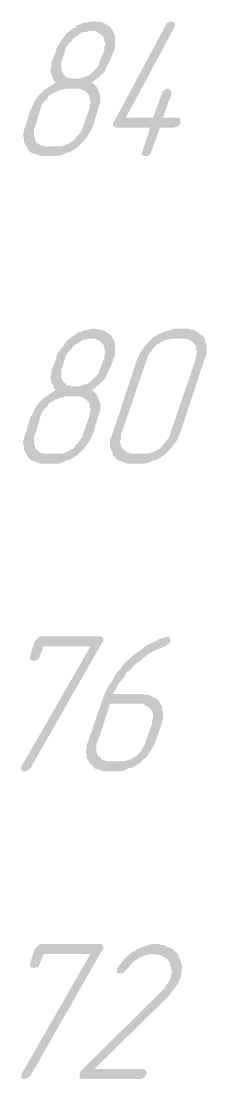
# Model space of a CAD drawing. Extents: x 260 to 1101, y 70 to 664.
# Drawn here: x 1054.18 to 1059.01, y 525.03 to 552.53 of the extents above; entities that cross this region are included whole.
import ezdxf

# ---------------------------------------------------------------- set-up
doc = ezdxf.new("R2010")
doc.units = 0
doc.header["$MEASUREMENT"] = 0
doc.layers.add('PDF _Сплошная заливка', color=7, linetype='CONTINUOUS')

msp = doc.modelspace()

# ---------------------------------------------------------------- hatches: boundary and pattern name
at = {"layer": 'PDF _Сплошная заливка', "transparency": 33554559}
h = msp.add_hatch(color=256, dxfattribs=at)
h.paths.add_polyline_path([(1056.01, 552.279), (1055.959, 552.279), (1055.934, 552.279), (1055.883, 552.254), (1055.807, 552.254), (1055.756, 552.229), (1055.68, 552.178), (1055.604, 552.127), (1055.579, 552.127), (1055.579, 552.101), (1055.528, 552.076), (1055.502, 552.025), (1055.452, 551.975), (1055.401, 551.924), (1055.35, 551.847), (1055.325, 551.771), (1055.249, 551.517), (1055.249, 551.517), (1055.223, 551.492), (1055.223, 551.441), (1055.223, 551.39), (1055.223, 551.34), (1055.223, 551.289), (1055.249, 551.212), (1055.274, 551.162), (1055.274, 551.162), (1055.299, 551.136), (1055.325, 551.111), (1055.35, 551.086), (1055.375, 551.06), (1055.452, 551.06), (1055.502, 551.035), (1055.579, 551.035), (1055.604, 551.035), (1055.655, 551.035), (1055.706, 551.035), (1055.756, 551.06), (1055.833, 551.086), (1055.909, 551.111), (1055.985, 551.162), (1055.985, 551.162), (1056.01, 551.187), (1056.036, 551.212), (1056.086, 551.263), (1056.137, 551.314), (1056.188, 551.365), (1056.213, 551.441), (1056.239, 551.517), (1056.34, 551.771), (1056.34, 551.771), (1056.34, 551.797), (1056.34, 551.847), (1056.366, 551.898), (1056.366, 551.949), (1056.34, 552.025), (1056.34, 552.076), (1056.315, 552.127), (1056.315, 552.127), (1056.29, 552.152), (1056.264, 552.178), (1056.239, 552.203), (1056.188, 552.229), (1056.137, 552.254), (1056.086, 552.279)], flags=0)
h.paths.add_polyline_path([(1055.604, 550.781), (1055.325, 550.781), (1055.299, 550.755), (1055.249, 550.755), (1055.172, 550.73), (1055.122, 550.705), (1055.045, 550.679), (1054.969, 550.628), (1054.944, 550.628), (1054.918, 550.603), (1054.893, 550.577), (1054.868, 550.527), (1054.817, 550.476), (1054.766, 550.425), (1054.715, 550.349), (1054.69, 550.273), (1054.538, 549.765), (1054.512, 549.765), (1054.512, 549.739), (1054.512, 549.689), (1054.512, 549.638), (1054.512, 549.587), (1054.512, 549.536), (1054.538, 549.485), (1054.563, 549.409), (1054.563, 549.409), (1054.588, 549.384), (1054.588, 549.358), (1054.639, 549.358), (1054.665, 549.307), (1054.715, 549.307), (1054.791, 549.282), (1054.868, 549.282), (1055.147, 549.282), (1055.172, 549.282), (1055.249, 549.282), (1055.299, 549.307), (1055.375, 549.333), (1055.426, 549.358), (1055.502, 549.409), (1055.528, 549.409), (1055.553, 549.435), (1055.579, 549.46), (1055.604, 549.511), (1055.655, 549.561), (1055.706, 549.612), (1055.756, 549.689), (1055.782, 549.765), (1055.959, 550.273), (1055.959, 550.273), (1055.959, 550.298), (1055.959, 550.349), (1055.985, 550.4), (1055.985, 550.451), (1055.959, 550.501), (1055.959, 550.577), (1055.934, 550.628), (1055.909, 550.628), (1055.909, 550.654), (1055.883, 550.679), (1055.858, 550.705), (1055.807, 550.73), (1055.756, 550.755), (1055.68, 550.781)], flags=0)
h.paths.add_polyline_path([(1056.137, 552.508), (1056.188, 552.508), (1056.264, 552.508), (1056.34, 552.482), (1056.417, 552.432), (1056.493, 552.381), (1056.518, 552.356), (1056.543, 552.305), (1056.543, 552.305), (1056.569, 552.279), (1056.569, 552.254), (1056.594, 552.229), (1056.594, 552.203), (1056.62, 552.152), (1056.62, 552.101), (1056.62, 552.051), (1056.62, 551.924), (1056.62, 551.847), (1056.594, 551.771), (1056.493, 551.517), (1056.493, 551.517), (1056.493, 551.492), (1056.467, 551.466), (1056.442, 551.416), (1056.417, 551.365), (1056.391, 551.314), (1056.366, 551.238), (1056.315, 551.187), (1056.315, 551.187), (1056.29, 551.162), (1056.264, 551.136), (1056.239, 551.111), (1056.188, 551.06), (1056.137, 551.035), (1056.086, 550.984), (1056.01, 550.933), (1056.036, 550.933), (1056.036, 550.933), (1056.061, 550.908), (1056.086, 550.882), (1056.137, 550.831), (1056.163, 550.781), (1056.188, 550.73), (1056.213, 550.654), (1056.213, 550.654), (1056.213, 550.628), (1056.239, 550.603), (1056.239, 550.552), (1056.239, 550.476), (1056.239, 550.425), (1056.213, 550.349), (1056.188, 550.273), (1056.036, 549.765), (1056.036, 549.765), (1056.036, 549.765), (1056.01, 549.739), (1056.01, 549.714), (1055.985, 549.663), (1055.934, 549.587), (1055.883, 549.511), (1055.807, 549.409), (1055.731, 549.333), (1055.629, 549.231), (1055.629, 549.231), (1055.604, 549.231), (1055.604, 549.231), (1055.579, 549.206), (1055.553, 549.181), (1055.528, 549.181), (1055.452, 549.13), (1055.35, 549.104), (1055.249, 549.054), (1055.147, 549.028), (1055.096, 549.028), (1055.02, 549.028), (1054.741, 549.028), (1054.715, 549.028), (1054.665, 549.028), (1054.614, 549.054), (1054.538, 549.079), (1054.461, 549.104), (1054.385, 549.155), (1054.36, 549.206), (1054.334, 549.231), (1054.334, 549.231), (1054.334, 549.257), (1054.309, 549.282), (1054.284, 549.333), (1054.258, 549.384), (1054.258, 549.46), (1054.233, 549.561), (1054.233, 549.612), (1054.258, 549.663), (1054.258, 549.714), (1054.284, 549.765), (1054.436, 550.273), (1054.461, 550.273), (1054.461, 550.298), (1054.487, 550.349), (1054.512, 550.4), (1054.538, 550.451), (1054.563, 550.501), (1054.614, 550.577), (1054.665, 550.628), (1054.69, 550.654), (1054.715, 550.679), (1054.741, 550.705), (1054.791, 550.755), (1054.842, 550.781), (1054.918, 550.831), (1054.995, 550.882), (1055.071, 550.933), (1055.071, 550.933), (1055.071, 550.959), (1055.045, 550.984), (1055.02, 551.009), (1055.02, 551.06), (1054.995, 551.086), (1054.969, 551.136), (1054.969, 551.187), (1054.969, 551.187), (1054.944, 551.212), (1054.944, 551.238), (1054.944, 551.289), (1054.969, 551.34), (1054.969, 551.39), (1054.969, 551.466), (1054.995, 551.517), (1055.096, 551.771), (1055.096, 551.771), (1055.096, 551.797), (1055.096, 551.797), (1055.096, 551.822), (1055.122, 551.873), (1055.172, 551.949), (1055.223, 552.025), (1055.299, 552.127), (1055.375, 552.229), (1055.477, 552.305), (1055.477, 552.305), (1055.502, 552.33), (1055.528, 552.356), (1055.579, 552.356), (1055.604, 552.406), (1055.655, 552.432), (1055.731, 552.457), (1055.782, 552.482), (1055.934, 552.508), (1056.01, 552.533), (1056.112, 552.533)], flags=0)
for points in [[(1058.118, 552.508), (1058.143, 552.508), (1058.168, 552.482), (1058.168, 552.482), (1058.168, 552.457), (1058.194, 552.432), (1058.168, 552.406), (1058.168, 552.381), (1056.899, 550.019), (1057.61, 550.019), (1057.838, 550.654), (1057.838, 550.654), (1057.838, 550.679), (1057.864, 550.705), (1057.889, 550.73), (1057.889, 550.73), (1057.915, 550.73), (1057.94, 550.755), (1057.965, 550.781), (1057.991, 550.781), (1058.016, 550.781), (1058.016, 550.781), (1058.042, 550.755), (1058.067, 550.73), (1058.067, 550.73), (1058.092, 550.705), (1058.092, 550.679), (1058.092, 550.654), (1057.864, 550.019), (1058.27, 550.019), (1058.27, 550.019), (1058.295, 550.019), (1058.321, 549.993), (1058.321, 549.968), (1058.321, 549.968), (1058.321, 549.917), (1058.321, 549.892), (1058.321, 549.892), (1058.321, 549.866), (1058.295, 549.841), (1058.27, 549.816), (1058.27, 549.816), (1058.245, 549.79), (1058.194, 549.79), (1058.168, 549.765), (1057.788, 549.765), (1057.559, 549.13), (1057.559, 549.13), (1057.559, 549.104), (1057.534, 549.079), (1057.508, 549.054), (1057.483, 549.054), (1057.483, 549.028), (1057.432, 549.028), (1057.407, 549.028), (1057.407, 549.028), (1057.381, 549.028), (1057.356, 549.028), (1057.331, 549.054), (1057.331, 549.054), (1057.305, 549.079), (1057.305, 549.104), (1057.331, 549.13), (1057.534, 549.765), (1056.645, 549.765), (1056.62, 549.79), (1056.594, 549.79), (1056.569, 549.816), (1056.569, 549.816), (1056.569, 549.841), (1056.569, 549.866), (1056.569, 549.892), (1056.594, 549.917), (1057.94, 552.432), (1057.94, 552.432), (1057.965, 552.457), (1057.965, 552.482), (1058.016, 552.508), (1058.092, 552.533), (1058.092, 552.533)], [(1056.264, 536.531), (1056.29, 536.506), (1056.315, 536.481), (1056.315, 536.481), (1056.315, 536.481), (1056.315, 536.455), (1056.315, 536.404), (1056.29, 536.379), (1054.436, 533.128), (1054.436, 533.102), (1054.411, 533.102), (1054.385, 533.077), (1054.36, 533.052), (1054.284, 533.026), (1054.284, 533.026), (1054.258, 533.026), (1054.233, 533.026), (1054.207, 533.052), (1054.182, 533.052), (1054.182, 533.077), (1054.182, 533.102), (1054.182, 533.153), (1054.207, 533.178), (1055.985, 536.277), (1054.766, 536.277), (1054.665, 536.023), (1054.665, 536.023), (1054.665, 535.998), (1054.639, 535.972), (1054.614, 535.922), (1054.588, 535.922), (1054.563, 535.922), (1054.538, 535.896), (1054.512, 535.896), (1054.487, 535.896), (1054.487, 535.896), (1054.461, 535.922), (1054.436, 535.922), (1054.411, 535.947), (1054.411, 535.947), (1054.411, 535.998), (1054.411, 535.998), (1054.411, 536.023), (1054.538, 536.404), (1054.538, 536.404), (1054.563, 536.404), (1054.563, 536.43), (1054.588, 536.455), (1054.614, 536.481), (1054.639, 536.506), (1054.665, 536.531), (1054.715, 536.531), (1056.239, 536.531)], [(1056.264, 528.53), (1056.29, 528.505), (1056.315, 528.48), (1056.315, 528.48), (1056.315, 528.48), (1056.315, 528.454), (1056.315, 528.403), (1056.29, 528.378), (1054.436, 525.127), (1054.436, 525.101), (1054.411, 525.101), (1054.385, 525.076), (1054.36, 525.051), (1054.284, 525.025), (1054.284, 525.025), (1054.258, 525.025), (1054.233, 525.025), (1054.207, 525.051), (1054.182, 525.051), (1054.182, 525.076), (1054.182, 525.101), (1054.182, 525.152), (1054.207, 525.177), (1055.985, 528.276), (1054.766, 528.276), (1054.665, 528.022), (1054.665, 528.022), (1054.665, 527.997), (1054.639, 527.972), (1054.614, 527.921), (1054.588, 527.921), (1054.563, 527.921), (1054.538, 527.921), (1054.512, 527.895), (1054.487, 527.895), (1054.487, 527.921), (1054.461, 527.921), (1054.436, 527.921), (1054.411, 527.946), (1054.411, 527.946), (1054.411, 527.997), (1054.411, 527.997), (1054.411, 528.022), (1054.538, 528.403), (1054.538, 528.403), (1054.563, 528.403), (1054.563, 528.429), (1054.588, 528.454), (1054.614, 528.48), (1054.639, 528.505), (1054.665, 528.53), (1054.715, 528.53), (1056.239, 528.53)], [(1057.737, 528.53), (1057.762, 528.53), (1057.813, 528.505), (1057.889, 528.505), (1057.965, 528.454), (1058.067, 528.429), (1058.118, 528.403), (1058.168, 528.352), (1058.194, 528.327), (1058.245, 528.276), (1058.245, 528.276), (1058.245, 528.276), (1058.27, 528.251), (1058.27, 528.226), (1058.27, 528.2), (1058.295, 528.175), (1058.321, 528.098), (1058.346, 528.022), (1058.372, 527.921), (1058.346, 527.845), (1058.346, 527.794), (1058.346, 527.717), (1058.321, 527.667), (1058.321, 527.667), (1058.321, 527.641), (1058.295, 527.616), (1058.295, 527.591), (1058.27, 527.54), (1058.27, 527.514), (1058.194, 527.413), (1058.194, 527.413), (1058.194, 527.413), (1058.168, 527.387), (1058.143, 527.337), (1058.118, 527.311), (1058.067, 527.26), (1058.042, 527.21), (1057.991, 527.159), (1056.086, 525.279), (1057.381, 525.279), (1057.381, 525.254), (1057.407, 525.254), (1057.432, 525.228), (1057.432, 525.228), (1057.432, 525.203), (1057.458, 525.177), (1057.432, 525.152), (1057.432, 525.152), (1057.432, 525.127), (1057.407, 525.101), (1057.381, 525.051), (1057.381, 525.051), (1057.356, 525.051), (1057.305, 525.025), (1057.28, 525.025), (1055.782, 525.025), (1055.756, 525.025), (1055.731, 525.025), (1055.706, 525.051), (1055.706, 525.076), (1055.706, 525.076), (1055.706, 525.127), (1055.706, 525.152), (1055.706, 525.152), (1055.706, 525.177), (1055.731, 525.203), (1055.731, 525.228), (1057.813, 527.286), (1057.915, 527.387), (1057.965, 527.489), (1057.965, 527.489), (1057.991, 527.489), (1057.991, 527.514), (1058.016, 527.54), (1058.042, 527.591), (1058.067, 527.667), (1058.067, 527.667), (1058.067, 527.667), (1058.067, 527.717), (1058.092, 527.743), (1058.092, 527.819), (1058.092, 527.87), (1058.067, 527.946), (1058.042, 528.022), (1058.042, 528.048), (1058.016, 528.098), (1057.991, 528.098), (1057.991, 528.098), (1057.991, 528.124), (1057.965, 528.149), (1057.94, 528.149), (1057.915, 528.175), (1057.838, 528.226), (1057.838, 528.226), (1057.813, 528.226), (1057.788, 528.226), (1057.762, 528.251), (1057.737, 528.251), (1057.686, 528.251), (1057.61, 528.276), (1057.584, 528.276), (1057.534, 528.276), (1057.508, 528.251), (1057.432, 528.251), (1057.381, 528.226), (1057.305, 528.2), (1057.254, 528.175), (1057.229, 528.175), (1057.229, 528.149), (1057.178, 528.124), (1057.127, 528.098), (1057.077, 528.048), (1057.026, 527.997), (1056.975, 527.921), (1056.899, 527.845), (1056.899, 527.845), (1056.874, 527.819), (1056.848, 527.794), (1056.823, 527.794), (1056.823, 527.794), (1056.823, 527.768), (1056.797, 527.768), (1056.772, 527.768), (1056.747, 527.768), (1056.721, 527.768), (1056.696, 527.768), (1056.67, 527.794), (1056.67, 527.794), (1056.67, 527.819), (1056.67, 527.845), (1056.67, 527.895), (1056.696, 527.921), (1056.696, 527.921), (1056.696, 527.946), (1056.721, 527.946), (1056.721, 527.972), (1056.772, 528.022), (1056.823, 528.098), (1056.899, 528.175), (1056.975, 528.251), (1057.077, 528.327), (1057.178, 528.378), (1057.178, 528.378), (1057.178, 528.403), (1057.204, 528.403), (1057.229, 528.403), (1057.28, 528.429), (1057.331, 528.454), (1057.407, 528.48), (1057.483, 528.505), (1057.584, 528.53), (1057.686, 528.53), (1057.711, 528.53)]]:
    msp.add_hatch(color=256, dxfattribs=at).paths.add_polyline_path(points)
h = msp.add_hatch(color=256, dxfattribs=at)
h.paths.add_polyline_path([(1056.01, 544.278), (1055.959, 544.278), (1055.934, 544.278), (1055.883, 544.253), (1055.807, 544.253), (1055.756, 544.227), (1055.68, 544.177), (1055.604, 544.126), (1055.579, 544.126), (1055.579, 544.101), (1055.528, 544.075), (1055.502, 544.024), (1055.452, 543.974), (1055.401, 543.923), (1055.35, 543.846), (1055.325, 543.77), (1055.249, 543.516), (1055.249, 543.516), (1055.223, 543.491), (1055.223, 543.44), (1055.223, 543.389), (1055.223, 543.339), (1055.223, 543.288), (1055.249, 543.212), (1055.274, 543.161), (1055.274, 543.161), (1055.299, 543.135), (1055.325, 543.11), (1055.35, 543.085), (1055.375, 543.059), (1055.452, 543.059), (1055.502, 543.034), (1055.579, 543.034), (1055.604, 543.034), (1055.655, 543.034), (1055.706, 543.034), (1055.756, 543.059), (1055.833, 543.085), (1055.909, 543.11), (1055.985, 543.161), (1055.985, 543.161), (1056.01, 543.186), (1056.036, 543.212), (1056.086, 543.262), (1056.137, 543.313), (1056.188, 543.364), (1056.213, 543.44), (1056.239, 543.516), (1056.34, 543.77), (1056.34, 543.796), (1056.34, 543.821), (1056.34, 543.846), (1056.366, 543.897), (1056.366, 543.948), (1056.34, 544.024), (1056.34, 544.075), (1056.315, 544.126), (1056.315, 544.126), (1056.29, 544.151), (1056.264, 544.177), (1056.239, 544.202), (1056.188, 544.227), (1056.137, 544.253), (1056.086, 544.278)], flags=0)
h.paths.add_polyline_path([(1055.604, 542.78), (1055.325, 542.78), (1055.299, 542.754), (1055.249, 542.754), (1055.172, 542.729), (1055.122, 542.704), (1055.045, 542.678), (1054.969, 542.627), (1054.944, 542.627), (1054.918, 542.602), (1054.893, 542.577), (1054.868, 542.526), (1054.817, 542.475), (1054.766, 542.424), (1054.715, 542.348), (1054.69, 542.272), (1054.538, 541.764), (1054.512, 541.764), (1054.512, 541.738), (1054.512, 541.687), (1054.512, 541.637), (1054.512, 541.586), (1054.512, 541.535), (1054.538, 541.484), (1054.563, 541.408), (1054.563, 541.408), (1054.588, 541.408), (1054.588, 541.383), (1054.639, 541.357), (1054.665, 541.307), (1054.715, 541.307), (1054.791, 541.281), (1054.868, 541.281), (1055.147, 541.281), (1055.172, 541.281), (1055.249, 541.281), (1055.299, 541.307), (1055.375, 541.332), (1055.426, 541.357), (1055.502, 541.408), (1055.528, 541.408), (1055.553, 541.434), (1055.579, 541.459), (1055.604, 541.51), (1055.655, 541.561), (1055.706, 541.637), (1055.756, 541.687), (1055.782, 541.764), (1055.959, 542.272), (1055.959, 542.272), (1055.959, 542.297), (1055.959, 542.348), (1055.985, 542.399), (1055.985, 542.45), (1055.959, 542.5), (1055.959, 542.577), (1055.934, 542.627), (1055.909, 542.627), (1055.909, 542.653), (1055.883, 542.678), (1055.858, 542.704), (1055.807, 542.729), (1055.756, 542.754), (1055.68, 542.78)], flags=0)
h.paths.add_polyline_path([(1056.137, 544.532), (1056.188, 544.507), (1056.264, 544.507), (1056.34, 544.481), (1056.417, 544.431), (1056.493, 544.38), (1056.518, 544.355), (1056.543, 544.304), (1056.543, 544.304), (1056.569, 544.278), (1056.569, 544.278), (1056.594, 544.227), (1056.594, 544.202), (1056.62, 544.151), (1056.62, 544.101), (1056.62, 544.075), (1056.62, 543.923), (1056.62, 543.846), (1056.594, 543.77), (1056.493, 543.516), (1056.493, 543.516), (1056.493, 543.491), (1056.467, 543.466), (1056.442, 543.415), (1056.417, 543.364), (1056.391, 543.313), (1056.366, 543.237), (1056.315, 543.186), (1056.315, 543.186), (1056.29, 543.161), (1056.264, 543.135), (1056.239, 543.11), (1056.188, 543.059), (1056.137, 543.034), (1056.086, 542.983), (1056.01, 542.932), (1056.036, 542.932), (1056.036, 542.932), (1056.061, 542.907), (1056.086, 542.881), (1056.137, 542.831), (1056.163, 542.78), (1056.188, 542.729), (1056.213, 542.653), (1056.213, 542.653), (1056.213, 542.627), (1056.239, 542.602), (1056.239, 542.551), (1056.239, 542.475), (1056.239, 542.424), (1056.213, 542.348), (1056.188, 542.272), (1056.036, 541.764), (1056.036, 541.764), (1056.036, 541.764), (1056.01, 541.738), (1056.01, 541.713), (1055.985, 541.662), (1055.934, 541.586), (1055.883, 541.51), (1055.807, 541.408), (1055.731, 541.332), (1055.629, 541.23), (1055.629, 541.23), (1055.604, 541.23), (1055.604, 541.23), (1055.579, 541.205), (1055.553, 541.18), (1055.528, 541.18), (1055.452, 541.129), (1055.35, 541.103), (1055.249, 541.052), (1055.147, 541.027), (1055.096, 541.027), (1055.02, 541.027), (1054.741, 541.027), (1054.715, 541.027), (1054.665, 541.027), (1054.614, 541.052), (1054.538, 541.078), (1054.461, 541.103), (1054.385, 541.154), (1054.36, 541.205), (1054.334, 541.23), (1054.334, 541.23), (1054.334, 541.256), (1054.309, 541.281), (1054.284, 541.332), (1054.258, 541.383), (1054.258, 541.459), (1054.233, 541.561), (1054.233, 541.611), (1054.258, 541.662), (1054.258, 541.713), (1054.284, 541.764), (1054.436, 542.272), (1054.461, 542.272), (1054.461, 542.297), (1054.487, 542.348), (1054.512, 542.399), (1054.538, 542.45), (1054.563, 542.5), (1054.614, 542.577), (1054.665, 542.627), (1054.69, 542.653), (1054.715, 542.678), (1054.741, 542.704), (1054.791, 542.754), (1054.842, 542.78), (1054.918, 542.831), (1054.995, 542.881), (1055.071, 542.932), (1055.071, 542.932), (1055.071, 542.957), (1055.045, 542.983), (1055.02, 543.008), (1055.02, 543.059), (1054.995, 543.085), (1054.969, 543.135), (1054.969, 543.186), (1054.969, 543.186), (1054.944, 543.212), (1054.944, 543.237), (1054.944, 543.288), (1054.969, 543.339), (1054.969, 543.389), (1054.969, 543.466), (1054.995, 543.516), (1055.096, 543.77), (1055.096, 543.796), (1055.096, 543.796), (1055.096, 543.821), (1055.096, 543.821), (1055.122, 543.872), (1055.172, 543.948), (1055.223, 544.024), (1055.299, 544.126), (1055.375, 544.227), (1055.477, 544.304), (1055.477, 544.304), (1055.502, 544.329), (1055.528, 544.355), (1055.579, 544.355), (1055.604, 544.405), (1055.655, 544.431), (1055.731, 544.456), (1055.782, 544.481), (1055.934, 544.507), (1056.01, 544.532), (1056.112, 544.532)], flags=0)
h = msp.add_hatch(color=256, dxfattribs=at)
h.paths.add_polyline_path([(1058.372, 544.278), (1058.092, 544.278), (1058.067, 544.278), (1058.016, 544.253), (1057.94, 544.253), (1057.864, 544.202), (1057.788, 544.177), (1057.737, 544.126), (1057.711, 544.126), (1057.686, 544.101), (1057.661, 544.075), (1057.61, 544.024), (1057.584, 543.974), (1057.534, 543.923), (1057.483, 543.846), (1057.458, 543.77), (1056.772, 541.764), (1056.772, 541.764), (1056.772, 541.738), (1056.772, 541.687), (1056.772, 541.637), (1056.747, 541.586), (1056.772, 541.535), (1056.772, 541.484), (1056.823, 541.408), (1056.823, 541.408), (1056.823, 541.408), (1056.848, 541.383), (1056.899, 541.357), (1056.924, 541.307), (1056.975, 541.307), (1057.051, 541.281), (1057.102, 541.281), (1057.407, 541.281), (1057.432, 541.281), (1057.483, 541.281), (1057.559, 541.307), (1057.61, 541.332), (1057.686, 541.357), (1057.762, 541.408), (1057.788, 541.408), (1057.788, 541.434), (1057.838, 541.459), (1057.864, 541.51), (1057.915, 541.561), (1057.965, 541.637), (1058.016, 541.687), (1058.042, 541.764), (1058.727, 543.77), (1058.727, 543.796), (1058.727, 543.821), (1058.727, 543.846), (1058.753, 543.897), (1058.753, 543.948), (1058.727, 543.999), (1058.727, 544.075), (1058.702, 544.126), (1058.676, 544.126), (1058.676, 544.151), (1058.651, 544.177), (1058.626, 544.202), (1058.575, 544.227), (1058.524, 544.253), (1058.448, 544.278)], flags=0)
h.paths.add_polyline_path([(1058.524, 544.532), (1058.575, 544.507), (1058.651, 544.507), (1058.727, 544.481), (1058.778, 544.431), (1058.854, 544.38), (1058.905, 544.355), (1058.93, 544.304), (1058.93, 544.304), (1058.956, 544.278), (1058.956, 544.227), (1058.981, 544.151), (1059.006, 544.075), (1059.006, 543.999), (1059.006, 543.897), (1058.981, 543.821), (1058.956, 543.77), (1058.295, 541.764), (1058.295, 541.764), (1058.27, 541.764), (1058.27, 541.738), (1058.27, 541.713), (1058.245, 541.662), (1058.194, 541.586), (1058.143, 541.51), (1058.067, 541.408), (1057.991, 541.332), (1057.889, 541.23), (1057.889, 541.23), (1057.864, 541.23), (1057.864, 541.23), (1057.838, 541.205), (1057.813, 541.18), (1057.788, 541.18), (1057.711, 541.129), (1057.61, 541.103), (1057.508, 541.052), (1057.381, 541.027), (1057.331, 541.027), (1057.28, 541.027), (1057, 541.027), (1056.975, 541.027), (1056.924, 541.027), (1056.874, 541.052), (1056.797, 541.078), (1056.721, 541.103), (1056.645, 541.154), (1056.62, 541.205), (1056.569, 541.23), (1056.569, 541.23), (1056.569, 541.256), (1056.569, 541.281), (1056.543, 541.332), (1056.518, 541.383), (1056.493, 541.459), (1056.493, 541.561), (1056.493, 541.611), (1056.493, 541.662), (1056.518, 541.713), (1056.543, 541.764), (1057.204, 543.77), (1057.204, 543.77), (1057.204, 543.796), (1057.229, 543.796), (1057.229, 543.821), (1057.254, 543.872), (1057.305, 543.948), (1057.356, 544.024), (1057.432, 544.126), (1057.508, 544.202), (1057.61, 544.304), (1057.61, 544.304), (1057.61, 544.304), (1057.635, 544.304), (1057.661, 544.329), (1057.686, 544.355), (1057.711, 544.38), (1057.788, 544.405), (1057.889, 544.456), (1057.991, 544.481), (1058.092, 544.507), (1058.168, 544.532), (1058.499, 544.532)], flags=0)
h = msp.add_hatch(color=256, dxfattribs=at)
h.paths.add_polyline_path([(1057.254, 534.779), (1056.493, 534.779), (1056.163, 533.763), (1056.163, 533.763), (1056.137, 533.737), (1056.137, 533.687), (1056.137, 533.661), (1056.137, 533.585), (1056.137, 533.534), (1056.163, 533.483), (1056.188, 533.407), (1056.188, 533.407), (1056.213, 533.407), (1056.239, 533.382), (1056.264, 533.356), (1056.315, 533.306), (1056.366, 533.306), (1056.417, 533.28), (1056.493, 533.28), (1056.772, 533.28), (1056.823, 533.28), (1056.874, 533.28), (1056.924, 533.306), (1057, 533.331), (1057.077, 533.356), (1057.153, 533.407), (1057.153, 533.432), (1057.178, 533.432), (1057.204, 533.458), (1057.254, 533.509), (1057.305, 533.56), (1057.331, 533.636), (1057.381, 533.687), (1057.407, 533.763), (1057.584, 534.271), (1057.584, 534.271), (1057.584, 534.296), (1057.584, 534.347), (1057.61, 534.398), (1057.61, 534.448), (1057.61, 534.499), (1057.584, 534.576), (1057.559, 534.626), (1057.559, 534.626), (1057.534, 534.652), (1057.508, 534.677), (1057.483, 534.702), (1057.432, 534.728), (1057.381, 534.753), (1057.331, 534.779)], flags=0)
h.paths.add_polyline_path([(1058.016, 536.531), (1058.042, 536.506), (1058.042, 536.481), (1058.042, 536.481), (1058.067, 536.455), (1058.067, 536.43), (1058.042, 536.379), (1058.042, 536.379), (1058.042, 536.379), (1058.042, 536.353), (1058.016, 536.328), (1058.016, 536.328), (1057.991, 536.328), (1057.965, 536.303), (1057.94, 536.277), (1057.864, 536.252), (1057.813, 536.227), (1057.686, 536.176), (1057.686, 536.176), (1057.661, 536.176), (1057.635, 536.15), (1057.61, 536.15), (1057.584, 536.125), (1057.534, 536.1), (1057.458, 536.049), (1057.458, 536.049), (1057.432, 536.023), (1057.381, 535.998), (1057.331, 535.947), (1057.28, 535.896), (1057.204, 535.846), (1057.127, 535.795), (1057.051, 535.693), (1057.026, 535.693), (1057.026, 535.668), (1057, 535.642), (1056.95, 535.617), (1056.899, 535.566), (1056.874, 535.49), (1056.823, 535.439), (1056.772, 535.363), (1056.772, 535.363), (1056.747, 535.337), (1056.721, 535.312), (1056.696, 535.261), (1056.67, 535.211), (1056.62, 535.134), (1056.594, 535.083), (1056.569, 535.033), (1057.356, 535.033), (1057.381, 535.007), (1057.432, 535.007), (1057.508, 535.007), (1057.584, 534.957), (1057.661, 534.931), (1057.737, 534.88), (1057.762, 534.855), (1057.788, 534.804), (1057.788, 534.804), (1057.813, 534.753), (1057.838, 534.728), (1057.838, 534.652), (1057.864, 534.576), (1057.864, 534.474), (1057.864, 534.398), (1057.838, 534.322), (1057.838, 534.271), (1057.661, 533.763), (1057.661, 533.763), (1057.661, 533.763), (1057.661, 533.737), (1057.635, 533.712), (1057.61, 533.661), (1057.559, 533.585), (1057.508, 533.509), (1057.458, 533.407), (1057.356, 533.331), (1057.254, 533.229), (1057.254, 533.229), (1057.254, 533.229), (1057.229, 533.204), (1057.204, 533.204), (1057.178, 533.178), (1057.153, 533.178), (1057.077, 533.128), (1056.975, 533.102), (1056.874, 533.052), (1056.772, 533.026), (1056.721, 533.026), (1056.645, 533.026), (1056.366, 533.026), (1056.366, 533.026), (1056.315, 533.026), (1056.239, 533.052), (1056.163, 533.077), (1056.086, 533.102), (1056.036, 533.178), (1055.985, 533.204), (1055.959, 533.229), (1055.959, 533.229), (1055.959, 533.255), (1055.934, 533.28), (1055.909, 533.331), (1055.883, 533.382), (1055.883, 533.458), (1055.858, 533.56), (1055.883, 533.61), (1055.883, 533.661), (1055.883, 533.712), (1055.909, 533.763), (1056.29, 534.88), (1056.29, 534.88), (1056.29, 534.906), (1056.315, 534.931), (1056.315, 534.982), (1056.34, 535.007), (1056.366, 535.083), (1056.391, 535.134), (1056.417, 535.185), (1056.467, 535.261), (1056.518, 535.337), (1056.569, 535.414), (1056.62, 535.515), (1056.67, 535.592), (1056.747, 535.668), (1056.797, 535.744), (1056.874, 535.846), (1056.874, 535.846), (1056.899, 535.871), (1056.924, 535.871), (1056.95, 535.922), (1057, 535.947), (1057.051, 535.998), (1057.102, 536.049), (1057.178, 536.1), (1057.254, 536.15), (1057.331, 536.201), (1057.407, 536.277), (1057.508, 536.328), (1057.61, 536.379), (1057.711, 536.43), (1057.813, 536.481), (1057.915, 536.506), (1057.991, 536.531), (1057.991, 536.531)], flags=0)

doc.saveas('drawing.dxf')
